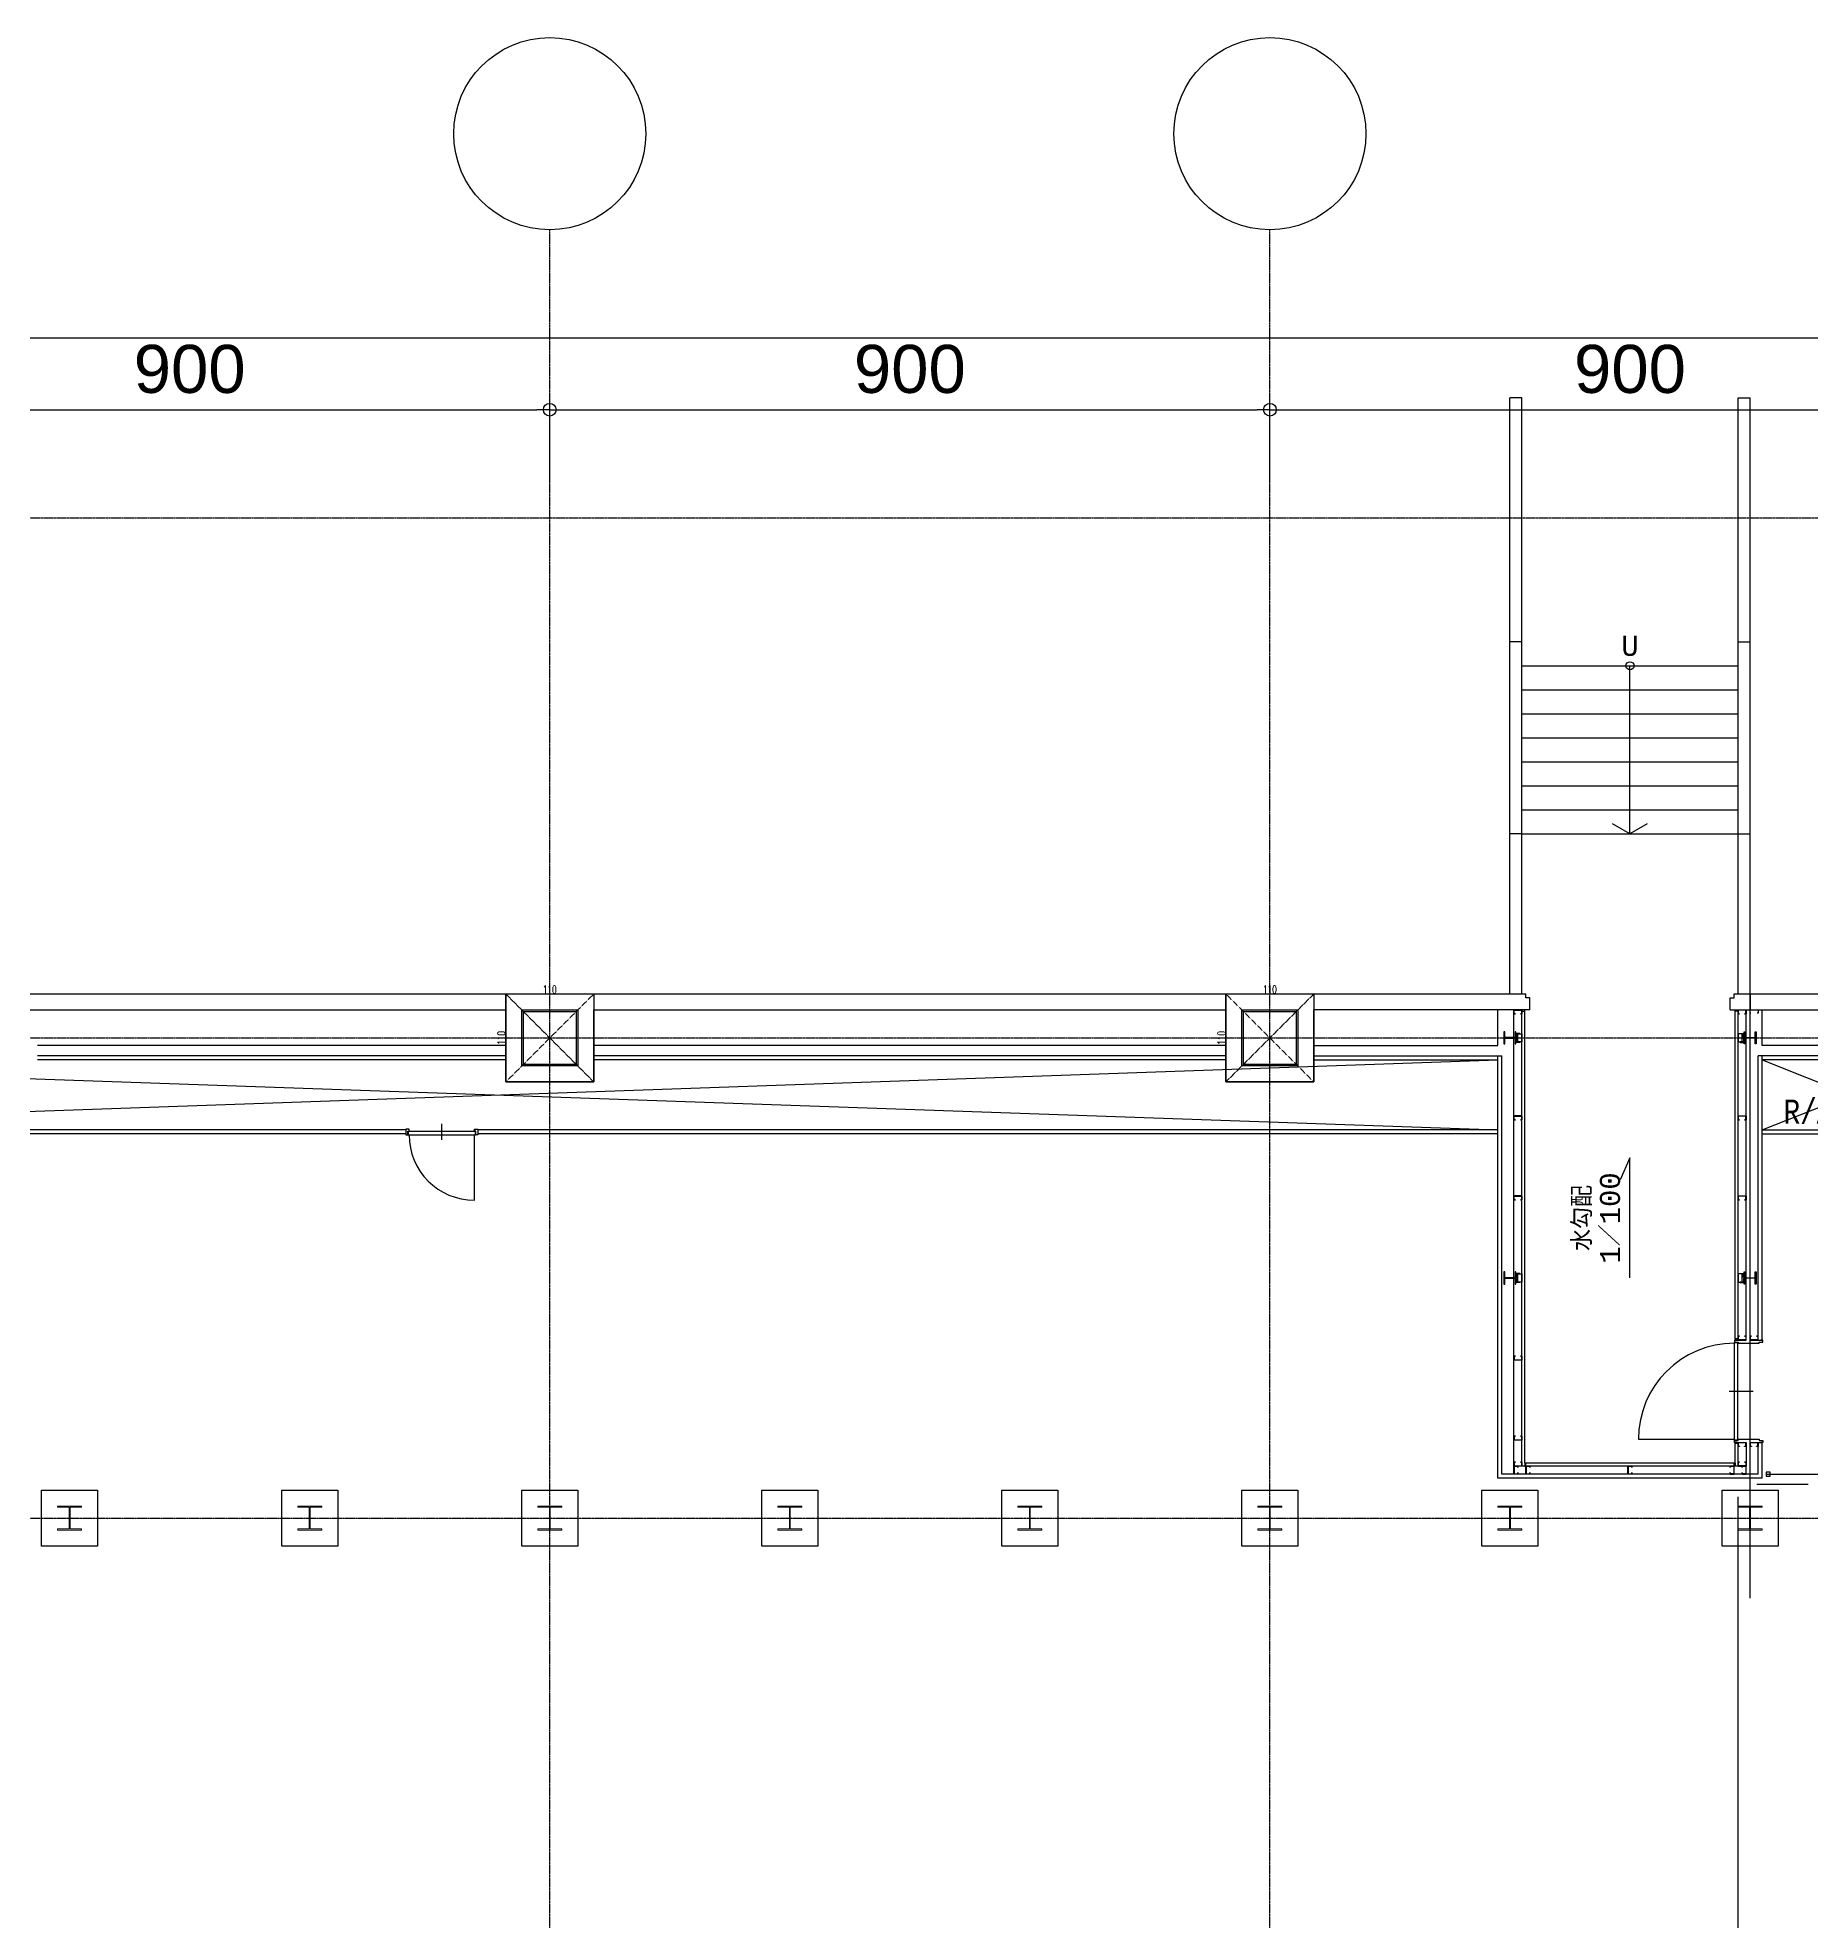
# Model space of a CAD drawing. Header units: millimetres. Extents: x -21841 to 195597, y -1659 to 112111.
# Drawn here: x 14720 to 16935, y 17647 to 20000 of the extents above; entities that cross this region are included whole.
import ezdxf
from ezdxf.enums import TextEntityAlignment as Align

# ---------------------------------------------------------------- set-up
doc = ezdxf.new("R2010")
doc.units = ezdxf.units.MM
doc.linetypes.add('X-N-FAB-L10$0$COL-CEN-LIN', pattern=[3.25, 2.5, -0.25, 0.25, -0.25])
doc.linetypes.add('X-N-FAB-L10$0$HIDDEN', pattern=[0.375, 0.25, -0.125])
for name, color, linetype in [('0-FMCS', 6, 'Continuous'), ('0-XREF', 7, 'Continuous'), ('X-N-FAB-L10$0$0-MC', 8, 'Continuous'), ('X-N-FAB-L10$0$0-NC', 8, 'Continuous'), ('X-N-FAB-L10$0$0-ND', 8, 'Continuous'), ('X-N-FAB-L10$0$08', 8, 'Continuous'), ('X-N-FAB-L10$0$CCL', 8, 'X-N-FAB-L10$0$COL-CEN-LIN'), ('X-N-FAB-L10$0$COL', 8, 'Continuous'), ('X-N-FAB-L10$0$COL-S', 8, 'Continuous'), ('X-N-FAB-L10$0$DIM', 8, 'Continuous')]:
    doc.layers.add(name, color=color, linetype=linetype)
doc.layers.add('X-N-FAB-L10$0$STEEL1', color=8, linetype='Continuous', lineweight=0)
doc.styles.add('X-N-FAB-L10$0$ATS', font='monotxt.shx', dxfattribs={"bigfont": 'BIGFONT.shx'})
doc.styles.add('X-N-FAB-L10$0$CHINA', font='simplex.shx', dxfattribs={"width": 0.75, "bigfont": 'chineset.shx'})
doc.styles.add('X-N-FAB-L10$0$COL-NUM', font='romanc')
doc.styles.add('X-N-FAB-L10$0$DIM', font='simplex.shx', dxfattribs={"width": 0.67, "bigfont": 'chineset.shx'})
doc.styles.add('X-N-FAB-L10$0$DimStyUse', font='romans.shx', dxfattribs={"width": 0.7})
doc.styles.add('X-N-FAB-L10$0$Gen-Text', font='arial.ttf', dxfattribs={"height": 2.5})
doc.dimstyles.new('X-N-FAB-L10$0$cirl', dxfattribs={"dimtxt": 200, "dimasz": 50, "dimexe": 50, "dimexo": 0, "dimgap": 20, "dimtad": 1, "dimdsep": 46, "dimtxsty": 'X-N-FAB-L10$0$DimStyUse', "dimblk": 'X-N-FAB-L10$0$_Origin', "dimcen": 10, "dimdle": 50, "dimclrt": 2, "dimazin": 0, "dimtfac": 1, "dimtix": 1, "dimtmove": 2, "dimatfit": 3, "dimfxl": 10, "dimtolj": 1, "dimarcsym": 0})
doc.dimstyles.new('X-N-FAB-L10$0$JJP_005_defpoint', dxfattribs={"dimtxt": 20, "dimasz": 0.5, "dimexe": 0.5, "dimexo": 0.5, "dimgap": 0.5, "dimtad": 1, "dimdsep": 46, "dimtxsty": 'X-N-FAB-L10$0$DIM', "dimblk": 'X-N-FAB-L10$0$_None', "dimcen": 10, "dimclrd": 256, "dimclre": 256, "dimclrt": 256, "dimadec": 0, "dimazin": 0, "dimtfac": 1, "dimtix": 1, "dimtmove": 2, "dimatfit": 3, "dimldrblk": 'X-N-FAB-L10$0$_None', "dimfxl": 0.5, "dimtolj": 1, "dimtzin": 0, "dimarcsym": 0})

# ---------------------------------------------------------------- blocks, each defined once
blk = doc.blocks.new('X-N-FAB-L10$0$_Origin')
at = {"color": 0, "linetype": 'ByBlock', "lineweight": -2}
blk.add_line((0, 0), (-1, 0), dxfattribs=at)
blk.add_circle((0, 0), 0.5, dxfattribs=at)
blk = doc.blocks.new('*D738')
at = {"layer": 'DEFPOINTS', "color": 0, "transparency": 16777216}
for p in [(27010, 19625), (60, 19535), (27010, 19535)]:
    blk.add_point(p, dxfattribs=at)
at = {"layer": 'X-N-FAB-L10$0$DIM', "color": 0, "lineweight": -2, "transparency": 16777216}
for p, q in [((60, 19535), (60, 19645)), ((76, 19625), (26994, 19625)), ((27010, 19535), (27010, 19645))]:
    blk.add_line(p, q, dxfattribs=at)
at = {"layer": 'X-N-FAB-L10$0$DIM', "color": 0, "lineweight": -2, "transparency": 16777216, "xscale": 16, "yscale": 16, "zscale": 16, "rotation": 180}
blk.add_blockref('X-N-FAB-L10$0$_Origin', (60, 19625), dxfattribs=at)
at = {"layer": 'X-N-FAB-L10$0$DIM', "color": 0, "lineweight": -2, "transparency": 16777216, "xscale": 16, "yscale": 16, "zscale": 16}
blk.add_blockref('X-N-FAB-L10$0$_Origin', (27010, 19625), dxfattribs=at)
at = {"layer": 'X-N-FAB-L10$0$DIM', "color": 2, "transparency": 16777216, "insert": (13535, 19675.6), "char_height": 2.5, "attachment_point": 5, "style": 'X-N-FAB-L10$0$Gen-Text'}
blk.add_mtext('\\A1;{\\H24x;26950}', dxfattribs=at)
blk = doc.blocks.new('*D1165')
at = {"layer": 'DEFPOINTS', "lineweight": -2, "transparency": 16777216}
blk.add_line((15305, 18805), (15415, 18805), dxfattribs=at)
at = {"layer": 'DEFPOINTS', "color": 0, "transparency": 16777216}
for p in [(15305, 18805), (15415, 18805), (15415, 18805)]:
    blk.add_point(p, dxfattribs=at)
at = {"layer": 'DEFPOINTS', "transparency": 16777216, "insert": (15360, 18810.5), "char_height": 10, "attachment_point": 5, "style": 'X-N-FAB-L10$0$DIM'}
blk.add_mtext('\\A1;110', dxfattribs=at)
blk = doc.blocks.new('X-N-FAB-L10$0$_None')
blk = doc.blocks.new('*D1166')
at = {"layer": 'DEFPOINTS', "lineweight": -2, "transparency": 16777216}
blk.add_line((15305, 18805), (15305, 18695), dxfattribs=at)
at = {"layer": 'DEFPOINTS', "color": 0, "transparency": 16777216}
for p in [(15305, 18805), (15305, 18695), (15305, 18695)]:
    blk.add_point(p, dxfattribs=at)
at = {"layer": 'DEFPOINTS', "transparency": 16777216, "insert": (15299.5, 18750), "char_height": 10, "attachment_point": 5, "rotation": 90, "style": 'X-N-FAB-L10$0$DIM'}
blk.add_mtext('\\A1;110', dxfattribs=at)
blk = doc.blocks.new('*D1167')
at = {"layer": 'DEFPOINTS', "lineweight": -2, "transparency": 16777216}
blk.add_line((16205, 18805), (16315, 18805), dxfattribs=at)
at = {"layer": 'DEFPOINTS', "color": 0, "transparency": 16777216}
for p in [(16205, 18805), (16315, 18805), (16315, 18805)]:
    blk.add_point(p, dxfattribs=at)
at = {"layer": 'DEFPOINTS', "transparency": 16777216, "insert": (16260, 18810.5), "char_height": 10, "attachment_point": 5, "style": 'X-N-FAB-L10$0$DIM'}
blk.add_mtext('\\A1;110', dxfattribs=at)
blk = doc.blocks.new('*D1168')
at = {"layer": 'DEFPOINTS', "lineweight": -2, "transparency": 16777216}
blk.add_line((16205, 18805), (16205, 18695), dxfattribs=at)
at = {"layer": 'DEFPOINTS', "color": 0, "transparency": 16777216}
for p in [(16205, 18805), (16205, 18695), (16205, 18695)]:
    blk.add_point(p, dxfattribs=at)
at = {"layer": 'DEFPOINTS', "transparency": 16777216, "insert": (16199.5, 18750), "char_height": 10, "attachment_point": 5, "rotation": 90, "style": 'X-N-FAB-L10$0$DIM'}
blk.add_mtext('\\A1;110', dxfattribs=at)
blk = doc.blocks.new('X-N-FAB-L10')
at = {"layer": 'DEFPOINTS', "color": 8, "linetype": 'X-N-FAB-L10$0$HIDDEN', "ltscale": 0.1}
for p, q in [((15415, 18805), (15305, 18695)), ((15305, 18805), (15415, 18695)), ((15415, 18805), (15305, 18695)), ((15305, 18805), (15415, 18695)), ((16315, 18805), (16205, 18695)), ((16205, 18805), (16315, 18695)), ((16315, 18805), (16205, 18695)), ((16205, 18805), (16315, 18695))]:
    blk.add_line(p, q, dxfattribs=at)
at = {"layer": 'DEFPOINTS', "color": 8}
for p, q in [((15305, 18805), (15415, 18805)), ((15305, 18805), (15305, 18695)), ((16205, 18805), (16315, 18805)), ((16205, 18805), (16205, 18695))]:
    blk.add_line(p, q, dxfattribs=at)
at = {"layer": 'X-N-FAB-L10$0$0-MC', "color": 8}
for centre in [(15360, 19880), (16260, 19880)]:
    blk.add_circle(centre, 120, dxfattribs=at)
at = {"layer": 'X-N-FAB-L10$0$08', "color": 8}
for p, q in [((16560, 18805), (16560, 19550)), ((16575, 19550), (16560, 19550)), ((16575, 18805), (16575, 19550)), ((16845, 18805), (16845, 19550)), ((16845, 19550), (16860, 19550)), ((16860, 18805), (16860, 19550)), ((16575, 19245), (16560, 19245)), ((16845, 19245), (16860, 19245)), ((16575, 19215), (16845, 19215)), ((16710, 19005), (16710, 19215)), ((16575, 19185), (16845, 19185)), ((16575, 19155), (16845, 19155)), ((16575, 19125), (16845, 19125)), ((16575, 19095), (16845, 19095)), ((16575, 19065), (16845, 19065)), ((16575, 19035), (16845, 19035)), ((16710, 19005), (16688.349, 19017.5)), ((16731.651, 19017.5), (16710, 19005)), ((16575, 19005), (16560, 19005)), ((16575, 19005), (16845, 19005)), ((16845, 19005), (16860, 19005)), ((16860, 18050), (16860, 18950)), ((14405, 18805), (16580, 18805)), ((16580, 18800), (16580, 18805)), ((16585, 18800), (16580, 18800)), ((16585, 18785), (16585, 18800)), ((16835, 18800), (16840, 18800)), ((16835, 18785), (16835, 18800)), ((16840, 18805), (19015, 18805)), ((16840, 18800), (16840, 18805)), ((16860, 18805), (16860, 18785)), ((14515, 18785), (15305, 18785)), ((15305, 18785), (15305, 18695)), ((15325, 18715), (15325, 18785)), ((15325, 18785), (15395, 18785)), ((15327, 18717), (15327, 18783)), ((15327, 18783), (15393, 18783)), ((15393, 18783), (15393, 18717)), ((15395, 18785), (15395, 18715)), ((15415, 18785), (16205, 18785)), ((15415, 18695), (15415, 18785)), ((16205, 18785), (16205, 18695)), ((16225, 18715), (16225, 18785)), ((16225, 18785), (16295, 18785)), ((16227, 18717), (16227, 18783)), ((16227, 18783), (16293, 18783)), ((16293, 18783), (16293, 18717)), ((16295, 18785), (16295, 18715)), ((16585, 18785), (16315, 18785)), ((16315, 18695), (16315, 18785)), ((16545, 18740.5), (16545, 18785)), ((16565, 18205), (16565, 18785)), ((16575, 18785), (16565, 18785)), ((16565, 18785), (16565, 18780)), ((16565, 18780), (16567, 18780)), ((16565.32, 18780.32), (16565.32, 18784.68)), ((16565.32, 18784.68), (16574.68, 18784.68)), ((16567, 18780.32), (16565.32, 18780.32)), ((16567, 18780), (16567, 18780.32)), ((16574.68, 18780.32), (16573, 18780.32)), ((16573, 18780.32), (16573, 18780)), ((16573, 18780), (16575, 18780)), ((16574.68, 18784.68), (16574.68, 18780.32)), ((16575, 18215), (16575, 18785)), ((16578.5, 18785), (16575, 18785)), ((16575, 18785), (16575, 18783.5)), ((16575, 18780), (16575, 18785)), ((16575, 18783.5), (16578.5, 18783.5)), ((16578.5, 18783.5), (16578.5, 18785)), ((16578.5, 18218.5), (16578.5, 18783)), ((16835, 18785), (17105, 18785)), ((16841.5, 18374), (16841.5, 18785)), ((16841.5, 18783.5), (16841.5, 18785)), ((16841.5, 18785), (16845, 18785)), ((16845, 18783.5), (16841.5, 18783.5)), ((16845, 18374), (16845, 18785)), ((16845, 18785), (16845, 18783.5)), ((16845, 18780), (16845, 18785)), ((16845, 18785), (16855, 18785)), ((16847, 18780), (16845, 18780)), ((16854.68, 18784.68), (16845.32, 18784.68)), ((16845.32, 18784.68), (16845.32, 18780.32)), ((16845.32, 18780.32), (16847, 18780.32)), ((16847, 18780.32), (16847, 18780)), ((16853, 18780), (16853, 18780.32)), ((16853, 18780.32), (16854.68, 18780.32)), ((16855, 18780), (16853, 18780)), ((16854.68, 18780.32), (16854.68, 18784.68)), ((16855, 18372.5), (16855, 18785)), ((16855, 18785), (16855, 18780)), ((16860, 18781), (16860, 18785)), ((16860, 18785), (16870, 18785)), ((16861, 18781), (16860, 18781)), ((16870, 18781), (16869, 18781)), ((16870, 18785), (16870, 18781)), ((16875, 18740.5), (16875, 18785)), ((16553.5, 18757.5), (16552.5, 18757.5)), ((16552.5, 18757.5), (16552.5, 18742.5)), ((16553.5, 18750.35), (16553.5, 18757.5)), ((16567.5, 18757.5), (16566.5, 18757.5)), ((16566.5, 18757.5), (16566.5, 18750.35)), ((16567.5, 18742.5), (16567.5, 18757.5)), ((16572.5, 18755.6), (16567.5, 18755.6)), ((16567.5, 18755.6), (16567.5, 18750.6)), ((16568.1, 18750.6), (16568.1, 18755)), ((16568.1, 18755), (16572.5, 18755)), ((16570, 18745), (16570, 18755)), ((16570, 18755), (16575, 18755)), ((16572.5, 18755), (16572.5, 18755.6)), ((16575, 18755), (16575, 18745)), ((16850, 18755), (16845, 18755)), ((16845, 18755), (16845, 18745)), ((16847.5, 18755.6), (16852.5, 18755.6)), ((16847.5, 18755), (16847.5, 18755.6)), ((16851.9, 18755), (16847.5, 18755)), ((16850, 18745), (16850, 18755)), ((16851.9, 18750.6), (16851.9, 18755)), ((16852.5, 18742.5), (16852.5, 18757.5)), ((16852.5, 18757.5), (16853.5, 18757.5)), ((16852.5, 18755.6), (16852.5, 18750.6)), ((16853.5, 18757.5), (16853.5, 18750.35)), ((16866.5, 18750.35), (16866.5, 18757.5)), ((16866.5, 18757.5), (16867.5, 18757.5)), ((16867.5, 18757.5), (16867.5, 18742.5)), ((15305, 18740.5), (14720, 18740.5)), ((16205, 18740.5), (15415, 18740.5)), ((16315, 18740.5), (16545, 18740.5)), ((16552.5, 18742.5), (16553.5, 18742.5)), ((16566.5, 18750.35), (16553.5, 18750.35)), ((16553.5, 18742.5), (16553.5, 18749.65)), ((16553.5, 18749.65), (16566.5, 18749.65)), ((16566.5, 18749.65), (16566.5, 18742.5)), ((16566.5, 18742.5), (16567.5, 18742.5)), ((16567.5, 18750.6), (16568.1, 18750.6)), ((16567.5, 18744.4), (16567.5, 18749.4)), ((16567.5, 18749.4), (16568.1, 18749.4)), ((16572.5, 18744.4), (16567.5, 18744.4)), ((16568.1, 18749.4), (16568.1, 18745)), ((16568.1, 18745), (16572.5, 18745)), ((16575, 18745), (16570, 18745)), ((16572.5, 18745), (16572.5, 18744.4)), ((16845, 18745), (16850, 18745)), ((16851.9, 18745), (16847.5, 18745)), ((16847.5, 18745), (16847.5, 18744.4)), ((16847.5, 18744.4), (16852.5, 18744.4)), ((16852.5, 18750.6), (16851.9, 18750.6)), ((16852.5, 18749.4), (16851.9, 18749.4)), ((16851.9, 18749.4), (16851.9, 18745)), ((16852.5, 18744.4), (16852.5, 18749.4)), ((16853.5, 18742.5), (16852.5, 18742.5)), ((16853.5, 18750.35), (16866.5, 18750.35)), ((16866.5, 18749.65), (16853.5, 18749.65)), ((16853.5, 18749.65), (16853.5, 18742.5)), ((16866.5, 18742.5), (16866.5, 18749.65)), ((16867.5, 18742.5), (16866.5, 18742.5)), ((17095, 18740.5), (16875, 18740.5)), ((14045, 18635), (16545, 18722.5)), ((14045, 18722.5), (16545, 18635)), ((15305, 18727.5), (14720, 18727.5)), ((15305, 18722.5), (14720, 18722.5)), ((15395, 18715), (15325, 18715)), ((15393, 18717), (15327, 18717)), ((16205, 18727.5), (15415, 18727.5)), ((16205, 18722.5), (15415, 18722.5)), ((16295, 18715), (16225, 18715)), ((16293, 18717), (16227, 18717)), ((16315, 18727.5), (16545, 18727.5)), ((16315, 18722.5), (16545, 18722.5)), ((16545, 18200), (16545, 18727.5)), ((16545, 18727.5), (16550, 18727.5)), ((16550, 18205), (16550, 18727.5)), ((16870, 18372.5), (16870, 18727.5)), ((16875, 18727.5), (16870, 18727.5)), ((17095, 18727.5), (16875, 18727.5)), ((16875, 18372.5), (16875, 18727.5)), ((16875, 18635), (17095, 18722.5)), ((16875, 18722.5), (17095, 18635)), ((17095, 18722.5), (16875, 18722.5)), ((15305, 18695), (15415, 18695)), ((16205, 18695), (16315, 18695)), ((15180, 18635), (14045, 18635)), ((15184.1, 18636), (15180, 18636)), ((15180, 18636), (15180, 18629)), ((15182.5, 18629), (15182.5, 18633.5)), ((15182.5, 18633.5), (15184.1, 18633.5)), ((15184.1, 18633.5), (15184.1, 18636)), ((15225, 18622.5), (15225, 18642.5)), ((15265.9, 18633.5), (15265.9, 18636)), ((15265.9, 18636), (15270, 18636)), ((15267.5, 18633.5), (15265.9, 18633.5)), ((15267.5, 18629), (15267.5, 18633.5)), ((15270, 18636), (15270, 18629)), ((16545, 18635), (15270, 18635)), ((16575, 18652.5), (16565, 18652.5)), ((16565, 18652.5), (16565, 18647.5)), ((16565, 18647.5), (16567, 18647.5)), ((16565.32, 18647.82), (16565.32, 18652.18)), ((16565.32, 18652.18), (16574.68, 18652.18)), ((16567, 18647.82), (16565.32, 18647.82)), ((16567, 18647.5), (16567, 18647.82)), ((16574.68, 18647.82), (16573, 18647.82)), ((16573, 18647.82), (16573, 18647.5)), ((16573, 18647.5), (16575, 18647.5)), ((16574.68, 18652.18), (16574.68, 18647.82)), ((16575, 18647.5), (16575, 18652.5)), ((16845, 18647.5), (16845, 18652.5)), ((16845, 18652.5), (16855, 18652.5)), ((16847, 18647.5), (16845, 18647.5)), ((16854.68, 18652.18), (16845.32, 18652.18)), ((16845.32, 18652.18), (16845.32, 18647.82)), ((16845.32, 18647.82), (16847, 18647.82)), ((16847, 18647.82), (16847, 18647.5)), ((16853, 18647.5), (16853, 18647.82)), ((16853, 18647.82), (16854.68, 18647.82)), ((16855, 18647.5), (16853, 18647.5)), ((16854.68, 18647.82), (16854.68, 18652.18)), ((16855, 18652.5), (16855, 18647.5)), ((16875, 18635), (17095, 18635)), ((15180, 18630), (14040, 18630)), ((15180, 18629), (15182.5, 18629)), ((15267, 18633), (15183, 18633)), ((15183, 18633), (15183, 18629)), ((15183, 18629), (15267, 18629)), ((15265.9, 18547.2), (15265.9, 18629)), ((15267, 18629), (15267, 18633)), ((15270, 18629), (15267.5, 18629)), ((16545, 18630), (15270, 18630)), ((16875, 18630), (17095, 18630)), ((16710, 18600), (16697.529, 18572.642)), ((16710, 18450), (16710, 18600)), ((16575, 18552.5), (16565, 18552.5)), ((16565, 18552.5), (16565, 18547.5)), ((16565, 18547.5), (16567, 18547.5)), ((16565.32, 18547.82), (16565.32, 18552.18)), ((16565.32, 18552.18), (16574.68, 18552.18)), ((16567, 18547.82), (16565.32, 18547.82)), ((16567, 18547.5), (16567, 18547.82)), ((16574.68, 18547.82), (16573, 18547.82)), ((16573, 18547.82), (16573, 18547.5)), ((16573, 18547.5), (16575, 18547.5)), ((16574.68, 18552.18), (16574.68, 18547.82)), ((16575, 18547.5), (16575, 18552.5)), ((16845, 18547.5), (16845, 18552.5)), ((16845, 18552.5), (16855, 18552.5)), ((16847, 18547.5), (16845, 18547.5)), ((16854.68, 18552.18), (16845.32, 18552.18)), ((16845.32, 18552.18), (16845.32, 18547.82)), ((16845.32, 18547.82), (16847, 18547.82)), ((16847, 18547.82), (16847, 18547.5)), ((16853, 18547.5), (16853, 18547.82)), ((16853, 18547.82), (16854.68, 18547.82)), ((16855, 18547.5), (16853, 18547.5)), ((16854.68, 18547.82), (16854.68, 18552.18)), ((16855, 18552.5), (16855, 18547.5)), ((16553.5, 18457.5), (16552.5, 18457.5)), ((16552.5, 18457.5), (16552.5, 18442.5)), ((16553.5, 18450.35), (16553.5, 18457.5)), ((16566.5, 18450.35), (16553.5, 18450.35)), ((16553.5, 18442.5), (16553.5, 18449.65)), ((16553.5, 18449.65), (16566.5, 18449.65)), ((16567.5, 18457.5), (16566.5, 18457.5)), ((16566.5, 18457.5), (16566.5, 18450.35)), ((16566.5, 18449.65), (16566.5, 18442.5)), ((16567.5, 18442.5), (16567.5, 18457.5)), ((16572.5, 18455.6), (16567.5, 18455.6)), ((16567.5, 18455.6), (16567.5, 18450.6)), ((16567.5, 18450.6), (16568.1, 18450.6)), ((16567.5, 18444.4), (16567.5, 18449.4)), ((16567.5, 18449.4), (16568.1, 18449.4)), ((16568.1, 18450.6), (16568.1, 18455)), ((16568.1, 18455), (16572.5, 18455)), ((16568.1, 18449.4), (16568.1, 18445)), ((16570, 18445), (16570, 18455)), ((16570, 18455), (16575, 18455)), ((16572.5, 18455), (16572.5, 18455.6)), ((16575, 18455), (16575, 18445)), ((16850, 18455), (16845, 18455)), ((16845, 18455), (16845, 18445)), ((16847.5, 18455.6), (16852.5, 18455.6)), ((16847.5, 18455), (16847.5, 18455.6)), ((16851.9, 18455), (16847.5, 18455)), ((16850, 18445), (16850, 18455)), ((16851.9, 18450.6), (16851.9, 18455)), ((16852.5, 18450.6), (16851.9, 18450.6)), ((16852.5, 18449.4), (16851.9, 18449.4)), ((16851.9, 18449.4), (16851.9, 18445)), ((16852.5, 18442.5), (16852.5, 18457.5)), ((16852.5, 18457.5), (16853.5, 18457.5)), ((16852.5, 18455.6), (16852.5, 18450.6)), ((16852.5, 18444.4), (16852.5, 18449.4)), ((16853.5, 18457.5), (16853.5, 18450.35)), ((16853.5, 18450.35), (16866.5, 18450.35)), ((16866.5, 18449.65), (16853.5, 18449.65)), ((16853.5, 18449.65), (16853.5, 18442.5)), ((16866.5, 18450.35), (16866.5, 18457.5)), ((16866.5, 18457.5), (16867.5, 18457.5)), ((16866.5, 18442.5), (16866.5, 18449.65)), ((16867.5, 18457.5), (16867.5, 18442.5)), ((16552.5, 18442.5), (16553.5, 18442.5)), ((16566.5, 18442.5), (16567.5, 18442.5)), ((16572.5, 18444.4), (16567.5, 18444.4)), ((16568.1, 18445), (16572.5, 18445)), ((16575, 18445), (16570, 18445)), ((16572.5, 18445), (16572.5, 18444.4)), ((16845, 18445), (16850, 18445)), ((16851.9, 18445), (16847.5, 18445)), ((16847.5, 18445), (16847.5, 18444.4)), ((16847.5, 18444.4), (16852.5, 18444.4)), ((16853.5, 18442.5), (16852.5, 18442.5)), ((16867.5, 18442.5), (16866.5, 18442.5)), ((16847, 18377.5), (16845, 18377.5)), ((16845, 18377.5), (16845, 18372.5)), ((16845.32, 18372.82), (16845.32, 18377.18)), ((16845.32, 18377.18), (16847, 18377.18)), ((16847, 18377.18), (16847, 18377.5)), ((16855, 18377.5), (16853, 18377.5)), ((16853, 18377.5), (16853, 18377.18)), ((16853, 18377.18), (16854.68, 18377.18)), ((16854.68, 18377.18), (16854.68, 18372.82)), ((16855, 18372.5), (16855, 18377.5)), ((16862, 18377.5), (16860, 18377.5)), ((16860, 18377.5), (16860, 18372.5)), ((16860.32, 18372.82), (16860.32, 18377.18)), ((16860.32, 18377.18), (16862, 18377.18)), ((16862, 18377.18), (16862, 18377.5)), ((16870, 18377.5), (16868, 18377.5)), ((16868, 18377.5), (16868, 18377.18)), ((16868, 18377.18), (16869.68, 18377.18)), ((16869.68, 18377.18), (16869.68, 18372.82)), ((16870, 18372.5), (16870, 18377.5)), ((16565, 18347.5), (16565, 18352.5)), ((16565, 18352.5), (16567, 18352.5)), ((16567, 18352.18), (16565.32, 18352.18)), ((16565.32, 18352.18), (16565.32, 18347.82)), ((16567, 18352.5), (16567, 18352.18)), ((16573, 18352.5), (16575, 18352.5)), ((16573, 18352.18), (16573, 18352.5)), ((16574.68, 18352.18), (16573, 18352.18)), ((16574.68, 18347.82), (16574.68, 18352.18)), ((16575, 18352.5), (16575, 18347.5)), ((16843, 18372.5), (16840.5, 18372.5)), ((16840.5, 18372.5), (16840.5, 18370)), ((16840.5, 18370), (16845, 18370)), ((16840.5, 18247.5), (16840.5, 18369.5)), ((16840.5, 18369.5), (16844.5, 18369.5)), ((16845, 18374), (16841.5, 18374)), ((16841.5, 18374), (16841.5, 18372.5)), ((16841.5, 18372.5), (16845, 18372.5)), ((16844.5, 18369.5), (16844.5, 18247.5)), ((16845, 18372.5), (16845, 18374)), ((16845, 18372.5), (16855, 18372.5)), ((16845, 18370), (16845, 18368.5)), ((16845, 18368.5), (16871.5, 18368.5)), ((16854.68, 18372.82), (16845.32, 18372.82)), ((16860, 18372.5), (16870, 18372.5)), ((16869.68, 18372.82), (16860.32, 18372.82)), ((16870, 18372.5), (16875, 18372.5)), ((16871.5, 18368.5), (16871.5, 18370)), ((16871.5, 18370), (16876, 18370)), ((16876, 18372.5), (16873.5, 18372.5)), ((16876, 18370), (16876, 18372.5)), ((16575, 18347.5), (16565, 18347.5)), ((16565.32, 18347.82), (16574.68, 18347.82)), ((16834, 18308.5), (16864, 18308.5)), ((16565, 18247.5), (16565, 18252.5)), ((16565, 18252.5), (16567, 18252.5)), ((16575, 18247.5), (16565, 18247.5)), ((16567, 18252.18), (16565.32, 18252.18)), ((16565.32, 18252.18), (16565.32, 18247.82)), ((16565.32, 18247.82), (16574.68, 18247.82)), ((16567, 18252.5), (16567, 18252.18)), ((16573, 18252.5), (16575, 18252.5)), ((16573, 18252.18), (16573, 18252.5)), ((16574.68, 18252.18), (16573, 18252.18)), ((16574.68, 18247.82), (16574.68, 18252.18)), ((16575, 18252.5), (16575, 18247.5)), ((16720.5, 18248.5), (16840.5, 18248.5)), ((16844.5, 18247.5), (16840.5, 18247.5)), ((16840.5, 18244.5), (16840.5, 18247)), ((16840.5, 18247), (16845, 18247)), ((16843, 18244.5), (16840.5, 18244.5)), ((16841.5, 18243), (16841.5, 18244.5)), ((16841.5, 18244.5), (16845, 18244.5)), ((16841.5, 18218.5), (16841.5, 18243)), ((16845, 18243), (16841.5, 18243)), ((16845, 18247), (16845, 18248.5)), ((16845, 18248.5), (16871.5, 18248.5)), ((16845, 18244.5), (16845, 18243)), ((16845, 18239.5), (16845, 18244.5)), ((16845, 18244.5), (16855, 18244.5)), ((16845, 18215), (16845, 18243)), ((16847, 18239.5), (16845, 18239.5)), ((16854.68, 18244.18), (16845.32, 18244.18)), ((16845.32, 18244.18), (16845.32, 18239.82)), ((16845.32, 18239.82), (16847, 18239.82)), ((16847, 18239.82), (16847, 18239.5)), ((16853, 18239.5), (16853, 18239.82)), ((16853, 18239.82), (16854.68, 18239.82)), ((16855, 18239.5), (16853, 18239.5)), ((16854.68, 18239.82), (16854.68, 18244.18)), ((16855, 18244.5), (16855, 18215)), ((16855, 18244.5), (16855, 18239.5)), ((16860, 18239.5), (16860, 18244.5)), ((16860, 18244.5), (16870, 18244.5)), ((16862, 18239.5), (16860, 18239.5)), ((16869.68, 18244.18), (16860.32, 18244.18)), ((16860.32, 18244.18), (16860.32, 18239.82)), ((16860.32, 18239.82), (16862, 18239.82)), ((16862, 18239.82), (16862, 18239.5)), ((16868, 18239.5), (16868, 18239.82)), ((16868, 18239.82), (16869.68, 18239.82)), ((16870, 18239.5), (16868, 18239.5)), ((16869.68, 18239.82), (16869.68, 18244.18)), ((16870, 18205), (16870, 18244.5)), ((16870, 18244.5), (16875, 18244.5)), ((16870, 18244.5), (16870, 18239.5)), ((16871.5, 18248.5), (16871.5, 18247)), ((16871.5, 18247), (16876, 18247)), ((16876, 18244.5), (16873.5, 18244.5)), ((16875, 18200), (16875, 18244.5)), ((16876, 18247), (16876, 18244.5)), ((16565, 18215), (16565, 18220)), ((16565, 18220), (16567, 18220)), ((16575, 18215), (16565, 18215)), ((16565, 18205), (16565, 18215)), ((16565, 18215), (16570, 18215)), ((16567, 18219.68), (16565.32, 18219.68)), ((16565.32, 18219.68), (16565.32, 18215.32)), ((16565.32, 18215.32), (16574.68, 18215.32)), ((16569.68, 18214.68), (16565.32, 18214.68)), ((16565.32, 18214.68), (16565.32, 18205.32)), ((16567, 18220), (16567, 18219.68)), ((16569.68, 18213), (16569.68, 18214.68)), ((16570, 18213), (16569.68, 18213)), ((16570, 18215), (16570, 18213)), ((16573, 18220), (16575, 18220)), ((16573, 18219.68), (16573, 18220)), ((16574.68, 18219.68), (16573, 18219.68)), ((16574.68, 18215.32), (16574.68, 18219.68)), ((16575, 18220), (16575, 18215)), ((16845, 18215), (16575, 18215)), ((16841.5, 18218.5), (16578.5, 18218.5)), ((16580, 18218.5), (16578.5, 18218.5)), ((16578.5, 18218.5), (16578.5, 18215)), ((16578.5, 18215), (16580, 18215)), ((16580, 18215), (16580, 18218.5)), ((16580, 18205), (16580, 18215)), ((16580, 18215), (16585, 18215)), ((16584.68, 18214.68), (16580.32, 18214.68)), ((16580.32, 18214.68), (16580.32, 18205.32)), ((16584.68, 18213), (16584.68, 18214.68)), ((16585, 18213), (16584.68, 18213)), ((16585, 18215), (16585, 18213)), ((16707.5, 18205), (16707.5, 18215)), ((16707.5, 18215), (16712.5, 18215)), ((16712.18, 18214.68), (16707.82, 18214.68)), ((16707.82, 18214.68), (16707.82, 18205.32)), ((16712.18, 18213), (16712.18, 18214.68)), ((16712.5, 18213), (16712.18, 18213)), ((16712.5, 18215), (16712.5, 18213)), ((16840, 18215), (16835, 18215)), ((16835, 18215), (16835, 18213)), ((16835, 18213), (16835.32, 18213)), ((16835.32, 18213), (16835.32, 18214.68)), ((16835.32, 18214.68), (16839.68, 18214.68)), ((16839.68, 18214.68), (16839.68, 18205.32)), ((16840, 18215), (16840, 18218.5)), ((16840, 18218.5), (16841.5, 18218.5)), ((16841.5, 18215), (16840, 18215)), ((16840, 18205), (16840, 18215)), ((16841.5, 18218.5), (16841.5, 18215)), ((16847, 18220), (16845, 18220)), ((16845, 18220), (16845, 18215)), ((16845, 18215), (16855, 18215)), ((16845.32, 18215.32), (16845.32, 18219.68)), ((16845.32, 18219.68), (16847, 18219.68)), ((16854.68, 18215.32), (16845.32, 18215.32)), ((16847, 18219.68), (16847, 18220)), ((16855, 18215), (16850, 18215)), ((16850, 18215), (16850, 18213)), ((16850, 18213), (16850.32, 18213)), ((16850.32, 18213), (16850.32, 18214.68)), ((16850.32, 18214.68), (16854.68, 18214.68)), ((16855, 18220), (16853, 18220)), ((16853, 18220), (16853, 18219.68)), ((16853, 18219.68), (16854.68, 18219.68)), ((16854.68, 18219.68), (16854.68, 18215.32)), ((16854.68, 18214.68), (16854.68, 18205.32)), ((16855, 18215), (16855, 18220)), ((16855, 18205), (16855, 18215)), ((16875, 18200), (16545, 18200)), ((16870, 18205), (16550, 18205)), ((16570, 18205), (16565, 18205)), ((16565.32, 18205.32), (16569.68, 18205.32)), ((16569.68, 18205.32), (16569.68, 18207)), ((16569.68, 18207), (16570, 18207)), ((16570, 18207), (16570, 18205)), ((16585, 18205), (16580, 18205)), ((16580.32, 18205.32), (16584.68, 18205.32)), ((16584.68, 18205.32), (16584.68, 18207)), ((16584.68, 18207), (16585, 18207)), ((16585, 18207), (16585, 18205)), ((16712.5, 18205), (16707.5, 18205)), ((16707.82, 18205.32), (16712.18, 18205.32)), ((16712.18, 18205.32), (16712.18, 18207)), ((16712.18, 18207), (16712.5, 18207)), ((16712.5, 18207), (16712.5, 18205)), ((16835, 18207), (16835, 18205)), ((16835.32, 18207), (16835, 18207)), ((16835, 18205), (16840, 18205)), ((16835.32, 18205.32), (16835.32, 18207)), ((16839.68, 18205.32), (16835.32, 18205.32)), ((16850, 18207), (16850, 18205)), ((16850.32, 18207), (16850, 18207)), ((16850, 18205), (16855, 18205)), ((16850.32, 18205.32), (16850.32, 18207)), ((16854.68, 18205.32), (16850.32, 18205.32)), ((16868.5, 18192.5), (16932.5, 18192.5)), ((16885, 18207.5), (16880, 18207.5)), ((16880, 18207.5), (16880, 18202.5)), ((16880, 18205), (17087.5, 18205)), ((16880, 18202.5), (16885, 18202.5)), ((16885, 18202.5), (16885, 18207.5)), ((16845, 16895), (16845, 18176.5))]:
    blk.add_line(p, q, dxfattribs=at)
blk.add_circle((16710, 19215), 5, dxfattribs=at)
for centre, radius, start, end in [((15265.9, 18629), 81.8, 180, 270), ((16840.5, 18248.5), 120, 90, 180)]:
    blk.add_arc(centre, radius, start, end, dxfattribs=at)
at = {"layer": 'X-N-FAB-L10$0$CCL', "color": 8}
for p, q in [((15360, 10600), (15360, 19760)), ((16260, 10600), (16260, 19760)), ((-720, 19400), (27370, 19400)), ((-720, 18750), (27370, 18750)), ((-720, 18150), (27370, 18150))]:
    blk.add_line(p, q, dxfattribs=at)
at = {"layer": 'X-N-FAB-L10$0$COL', "color": 8, "ltscale": 0.1}
for p, q in [((15305, 18805), (15415, 18805)), ((15305, 18695), (15305, 18805)), ((15415, 18805), (15415, 18695)), ((16205, 18805), (16315, 18805)), ((16205, 18695), (16205, 18805)), ((16315, 18805), (16315, 18695)), ((15415, 18695), (15305, 18695)), ((16315, 18695), (16205, 18695))]:
    blk.add_line(p, q, dxfattribs=at)
at = {"layer": 'X-N-FAB-L10$0$COL', "color": 8}
for p, q in [((14725, 18185), (14795, 18185)), ((14725, 18115), (14725, 18185)), ((14795, 18185), (14795, 18115)), ((15025, 18185), (15095, 18185)), ((15025, 18115), (15025, 18185)), ((15095, 18185), (15095, 18115)), ((15325, 18185), (15395, 18185)), ((15325, 18115), (15325, 18185)), ((15395, 18185), (15395, 18115)), ((15625, 18185), (15695, 18185)), ((15625, 18115), (15625, 18185)), ((15695, 18185), (15695, 18115)), ((15925, 18185), (15995, 18185)), ((15925, 18115), (15925, 18185)), ((15995, 18185), (15995, 18115)), ((16225, 18185), (16295, 18185)), ((16225, 18115), (16225, 18185)), ((16295, 18185), (16295, 18115)), ((16525, 18185), (16595, 18185)), ((16525, 18115), (16525, 18185)), ((16595, 18185), (16595, 18115)), ((16825, 18185), (16895, 18185)), ((16825, 18115), (16825, 18185)), ((16895, 18185), (16895, 18115)), ((14795, 18115), (14725, 18115)), ((15095, 18115), (15025, 18115)), ((15395, 18115), (15325, 18115)), ((15695, 18115), (15625, 18115)), ((15995, 18115), (15925, 18115)), ((16295, 18115), (16225, 18115)), ((16595, 18115), (16525, 18115)), ((16895, 18115), (16825, 18115))]:
    blk.add_line(p, q, dxfattribs=at)
at = {"layer": 'X-N-FAB-L10$0$COL', "color": 8, "ltscale": 0.1}
for points in [[(15305, 18805), (15415, 18805), (15415, 18695), (15305, 18695)], [(16205, 18805), (16315, 18805), (16315, 18695), (16205, 18695)]]:
    blk.add_lwpolyline(points, close=True, dxfattribs=at)
at = {"layer": 'X-N-FAB-L10$0$COL', "color": 8}
for points in [[(14725, 18185), (14795, 18185), (14795, 18115), (14725, 18115)], [(15025, 18185), (15095, 18185), (15095, 18115), (15025, 18115)], [(15325, 18185), (15395, 18185), (15395, 18115), (15325, 18115)], [(15625, 18185), (15695, 18185), (15695, 18115), (15625, 18115)], [(15925, 18185), (15995, 18185), (15995, 18115), (15925, 18115)], [(16225, 18185), (16295, 18185), (16295, 18115), (16225, 18115)], [(16525, 18185), (16595, 18185), (16595, 18115), (16525, 18115)], [(16825, 18185), (16895, 18185), (16895, 18115), (16825, 18115)]]:
    blk.add_lwpolyline(points, close=True, dxfattribs=at)
at = {"layer": 'X-N-FAB-L10$0$COL-S', "color": 8}
for p, q in [((15325, 18785), (15395, 18785)), ((15325, 18715), (15325, 18785)), ((15325, 18785), (15395, 18785)), ((15325, 18715), (15325, 18785)), ((15395, 18785), (15395, 18715)), ((15395, 18785), (15395, 18715)), ((16225, 18785), (16295, 18785)), ((16225, 18715), (16225, 18785)), ((16225, 18785), (16295, 18785)), ((16225, 18715), (16225, 18785)), ((16295, 18785), (16295, 18715)), ((16295, 18785), (16295, 18715)), ((15395, 18715), (15325, 18715)), ((15395, 18715), (15325, 18715)), ((16295, 18715), (16225, 18715)), ((16295, 18715), (16225, 18715))]:
    blk.add_line(p, q, dxfattribs=at)
at = {"layer": 'X-N-FAB-L10$0$DIM', "color": 8}
for p, q in [((15360, 19445), (15360, 19555)), ((15360, 19445), (15360, 19555)), ((16260, 19445), (16260, 19555)), ((16260, 19445), (16260, 19555)), ((14476, 19535), (15344, 19535)), ((15376, 19535), (16244, 19535)), ((16276, 19535), (17144, 19535))]:
    blk.add_line(p, q, dxfattribs=at)
at = {"layer": 'X-N-FAB-L10$0$STEEL1', "color": 8}
for p, q in [((14745, 18165), (14775, 18165)), ((14745, 18163.5), (14745, 18165)), ((14759.5, 18163.5), (14745, 18163.5)), ((14759.5, 18136.5), (14759.5, 18163.5)), ((14775, 18163.5), (14760.5, 18163.5)), ((14760.5, 18163.5), (14760.5, 18136.5)), ((14775, 18165), (14775, 18163.5)), ((15045, 18165), (15075, 18165)), ((15045, 18163.5), (15045, 18165)), ((15059.5, 18163.5), (15045, 18163.5)), ((15059.5, 18136.5), (15059.5, 18163.5)), ((15075, 18163.5), (15060.5, 18163.5)), ((15060.5, 18163.5), (15060.5, 18136.5)), ((15075, 18165), (15075, 18163.5)), ((15345, 18165), (15375, 18165)), ((15345, 18163.5), (15345, 18165)), ((15359.5, 18163.5), (15345, 18163.5)), ((15359.5, 18136.5), (15359.5, 18163.5)), ((15375, 18163.5), (15360.5, 18163.5)), ((15360.5, 18163.5), (15360.5, 18136.5)), ((15375, 18165), (15375, 18163.5)), ((15645, 18165), (15675, 18165)), ((15645, 18163.5), (15645, 18165)), ((15659.5, 18163.5), (15645, 18163.5)), ((15659.5, 18136.5), (15659.5, 18163.5)), ((15675, 18163.5), (15660.5, 18163.5)), ((15660.5, 18163.5), (15660.5, 18136.5)), ((15675, 18165), (15675, 18163.5)), ((15945, 18165), (15975, 18165)), ((15945, 18163.5), (15945, 18165)), ((15959.5, 18163.5), (15945, 18163.5)), ((15959.5, 18136.5), (15959.5, 18163.5)), ((15975, 18163.5), (15960.5, 18163.5)), ((15960.5, 18163.5), (15960.5, 18136.5)), ((15975, 18165), (15975, 18163.5)), ((16245, 18165), (16275, 18165)), ((16245, 18163.5), (16245, 18165)), ((16259.5, 18163.5), (16245, 18163.5)), ((16259.5, 18136.5), (16259.5, 18163.5)), ((16275, 18163.5), (16260.5, 18163.5)), ((16260.5, 18163.5), (16260.5, 18136.5)), ((16275, 18165), (16275, 18163.5)), ((16545, 18165), (16575, 18165)), ((16545, 18163.5), (16545, 18165)), ((16559.5, 18163.5), (16545, 18163.5)), ((16559.5, 18136.5), (16559.5, 18163.5)), ((16575, 18163.5), (16560.5, 18163.5)), ((16560.5, 18163.5), (16560.5, 18136.5)), ((16575, 18165), (16575, 18163.5)), ((16845, 18165), (16875, 18165)), ((16845, 18163.5), (16845, 18165)), ((16859.5, 18163.5), (16845, 18163.5)), ((16859.5, 18136.5), (16859.5, 18163.5)), ((16875, 18163.5), (16860.5, 18163.5)), ((16860.5, 18163.5), (16860.5, 18136.5)), ((16875, 18165), (16875, 18163.5)), ((14745, 18135), (14745, 18136.5)), ((14745, 18136.5), (14759.5, 18136.5)), ((14775, 18135), (14745, 18135)), ((14760.5, 18136.5), (14775, 18136.5)), ((14775, 18136.5), (14775, 18135)), ((15045, 18135), (15045, 18136.5)), ((15045, 18136.5), (15059.5, 18136.5)), ((15075, 18135), (15045, 18135)), ((15060.5, 18136.5), (15075, 18136.5)), ((15075, 18136.5), (15075, 18135)), ((15345, 18135), (15345, 18136.5)), ((15345, 18136.5), (15359.5, 18136.5)), ((15375, 18135), (15345, 18135)), ((15360.5, 18136.5), (15375, 18136.5)), ((15375, 18136.5), (15375, 18135)), ((15645, 18135), (15645, 18136.5)), ((15645, 18136.5), (15659.5, 18136.5)), ((15675, 18135), (15645, 18135)), ((15660.5, 18136.5), (15675, 18136.5)), ((15675, 18136.5), (15675, 18135)), ((15945, 18135), (15945, 18136.5)), ((15945, 18136.5), (15959.5, 18136.5)), ((15975, 18135), (15945, 18135)), ((15960.5, 18136.5), (15975, 18136.5)), ((15975, 18136.5), (15975, 18135)), ((16245, 18135), (16245, 18136.5)), ((16245, 18136.5), (16259.5, 18136.5)), ((16275, 18135), (16245, 18135)), ((16260.5, 18136.5), (16275, 18136.5)), ((16275, 18136.5), (16275, 18135)), ((16545, 18135), (16545, 18136.5)), ((16545, 18136.5), (16559.5, 18136.5)), ((16575, 18135), (16545, 18135)), ((16560.5, 18136.5), (16575, 18136.5)), ((16575, 18136.5), (16575, 18135)), ((16845, 18135), (16845, 18136.5)), ((16845, 18136.5), (16859.5, 18136.5)), ((16875, 18135), (16845, 18135)), ((16860.5, 18136.5), (16875, 18136.5)), ((16875, 18136.5), (16875, 18135))]:
    blk.add_line(p, q, dxfattribs=at)
for points in [[(14745, 18165), (14775, 18165), (14775, 18163.5), (14760.5, 18163.5), (14760.5, 18136.5), (14775, 18136.5), (14775, 18135), (14745, 18135), (14745, 18136.5), (14759.5, 18136.5), (14759.5, 18163.5), (14745, 18163.5)], [(15045, 18165), (15075, 18165), (15075, 18163.5), (15060.5, 18163.5), (15060.5, 18136.5), (15075, 18136.5), (15075, 18135), (15045, 18135), (15045, 18136.5), (15059.5, 18136.5), (15059.5, 18163.5), (15045, 18163.5)], [(15345, 18165), (15375, 18165), (15375, 18163.5), (15360.5, 18163.5), (15360.5, 18136.5), (15375, 18136.5), (15375, 18135), (15345, 18135), (15345, 18136.5), (15359.5, 18136.5), (15359.5, 18163.5), (15345, 18163.5)], [(15645, 18165), (15675, 18165), (15675, 18163.5), (15660.5, 18163.5), (15660.5, 18136.5), (15675, 18136.5), (15675, 18135), (15645, 18135), (15645, 18136.5), (15659.5, 18136.5), (15659.5, 18163.5), (15645, 18163.5)], [(15945, 18165), (15975, 18165), (15975, 18163.5), (15960.5, 18163.5), (15960.5, 18136.5), (15975, 18136.5), (15975, 18135), (15945, 18135), (15945, 18136.5), (15959.5, 18136.5), (15959.5, 18163.5), (15945, 18163.5)], [(16245, 18165), (16275, 18165), (16275, 18163.5), (16260.5, 18163.5), (16260.5, 18136.5), (16275, 18136.5), (16275, 18135), (16245, 18135), (16245, 18136.5), (16259.5, 18136.5), (16259.5, 18163.5), (16245, 18163.5)], [(16545, 18165), (16575, 18165), (16575, 18163.5), (16560.5, 18163.5), (16560.5, 18136.5), (16575, 18136.5), (16575, 18135), (16545, 18135), (16545, 18136.5), (16559.5, 18136.5), (16559.5, 18163.5), (16545, 18163.5)], [(16845, 18165), (16875, 18165), (16875, 18163.5), (16860.5, 18163.5), (16860.5, 18136.5), (16875, 18136.5), (16875, 18135), (16845, 18135), (16845, 18136.5), (16859.5, 18136.5), (16859.5, 18163.5), (16845, 18163.5)]]:
    blk.add_lwpolyline(points, close=True, dxfattribs=at)
at = {"layer": 'X-N-FAB-L10$0$DIM', "color": 8, "xscale": 16, "yscale": 16, "zscale": 16}
for p in [(15360, 19535), (16260, 19535)]:
    blk.add_blockref('X-N-FAB-L10$0$_Origin', p, dxfattribs=at)
at = {"layer": 'X-N-FAB-L10$0$DIM', "color": 8, "xscale": 16, "yscale": 16, "zscale": 16, "rotation": 180}
for p in [(15360, 19535), (16260, 19535)]:
    blk.add_blockref('X-N-FAB-L10$0$_Origin', p, dxfattribs=at)
at = {"layer": 'DEFPOINTS', "color": 8, "char_height": 10, "attachment_point": 5, "style": 'X-N-FAB-L10$0$DIM'}
for insert in [(15360, 18810.5), (16260, 18810.5)]:
    blk.add_mtext('\\A1;110', dxfattribs=dict(at, insert=insert))
at = {"layer": 'DEFPOINTS', "color": 8, "char_height": 10, "attachment_point": 5, "rotation": 90, "style": 'X-N-FAB-L10$0$DIM'}
for insert in [(15299.5, 18750), (16199.5, 18750)]:
    blk.add_mtext('\\A1;110', dxfattribs=dict(at, insert=insert))
at = {"layer": 'X-N-FAB-L10$0$0-NC', "color": 8, "style": 'X-N-FAB-L10$0$COL-NUM'}
for p in [(1860, 19880), (2760, 19880), (3660, 19880), (4560, 19880), (5460, 19880), (6360, 19880), (7260, 19880), (8160, 19880), (9060, 19880), (9960, 19880), (10860, 19880), (11760, 19880), (12660, 19880), (13560, 19880), (14460, 19880), (15360, 19880), (16260, 19880), (17160, 19880), (18060, 19880), (18960, 19880), (19860, 19880), (20760, 19880), (21660, 19880), (22560, 19880), (-840, 13950), (-840, 13350), (-840, 12750), (-840, 12150), (-840, 11550), (-840, 10750)]:
    blk.add_attdef('GRID-Y', text='', height=120, dxfattribs=at).set_placement(p, align=Align.MIDDLE_CENTER)
at = {"layer": 'X-N-FAB-L10$0$0-ND', "color": 8, "style": 'X-N-FAB-L10$0$CHINA'}
blk.add_attdef('NO', text='', height=33.333, dxfattribs=at).set_placement((23327.5, 11380), align=Align.MIDDLE)
at = {"layer": 'X-N-FAB-L10$0$08', "color": 8, "style": 'X-N-FAB-L10$0$ATS'}
blk.add_text('U', height=25, dxfattribs=at).set_placement((16710, 19240), align=Align.MIDDLE_CENTER)
at = {"layer": 'X-N-FAB-L10$0$08', "color": 8, "style": 'X-N-FAB-L10$0$ATS', "width": 0.8}
blk.add_text('R/Aシャフト', height=30, dxfattribs=at).set_placement((16985.788, 18658.03), align=Align.MIDDLE_CENTER)
at = {"layer": 'X-N-FAB-L10$0$08', "color": 8, "style": 'X-N-FAB-L10$0$ATS'}
for s, p in [('水勾配', (16650, 18525)), ('1／100', (16685, 18525))]:
    blk.add_text(s, height=25, rotation=90, dxfattribs=at).set_placement(p, align=Align.MIDDLE_CENTER)
at = {"layer": 'X-N-FAB-L10$0$DIM', "color": 8, "char_height": 2.5, "attachment_point": 5, "style": 'X-N-FAB-L10$0$Gen-Text'}
for insert in [(14910, 19585.634), (15810, 19585.634), (16710, 19585.634)]:
    blk.add_mtext('\\A1;{\\H24x;900}', dxfattribs=dict(at, insert=insert))
at = {"layer": 'DEFPOINTS', "color": 8}
for base, p1, p2, picture, middle in [((15305, 18695), (15305, 18805), (15305, 18695), '*D1166', (15299.5, 18750)), ((16205, 18695), (16205, 18805), (16205, 18695), '*D1168', (16199.5, 18750))]:
    dim = blk.add_linear_dim(base=base, p1=p1, p2=p2, angle=90, dimstyle='X-N-FAB-L10$0$JJP_005_defpoint', override={"dimtxt": 10}, dxfattribs=at)
    dim.commit()
    dim.dimension.update_dxf_attribs({"geometry": picture, "text_midpoint": middle})
for base, p1, p2, picture, middle in [((15415, 18805), (15305, 18805), (15415, 18805), '*D1165', (15360, 18810.5)), ((16315, 18805), (16205, 18805), (16315, 18805), '*D1167', (16260, 18810.5))]:
    dim = blk.add_linear_dim(base=base, p1=p1, p2=p2, dimstyle='X-N-FAB-L10$0$JJP_005_defpoint', override={"dimtxt": 10}, dxfattribs=at)
    dim.commit()
    dim.dimension.update_dxf_attribs({"geometry": picture, "text_midpoint": middle})
at = {"layer": 'X-N-FAB-L10$0$DIM', "color": 8}
dim = blk.add_linear_dim(base=(27010, 19625), p1=(60, 19535), p2=(27010, 19535), text='{\\H24x;<>}', dimstyle='X-N-FAB-L10$0$cirl', override={"dimtxt": 60, "dimasz": 16, "dimexe": 20, "dimgap": 20, "dimtxsty": 'X-N-FAB-L10$0$Gen-Text'}, dxfattribs=at)
dim.commit()
dim.dimension.update_dxf_attribs({"geometry": '*D738', "text_midpoint": (13535, 19675.634)})

msp = doc.modelspace()

# ---------------------------------------------------------------- block references
at = {"layer": '0-FMCS', "color": 5}
msp.add_blockref('X-N-FAB-L10', (0, 0), dxfattribs=at)
at = {"layer": '0-XREF'}
msp.add_blockref('X-N-FAB-L10', (0, 0), dxfattribs=at)

doc.saveas('drawing.dxf')
